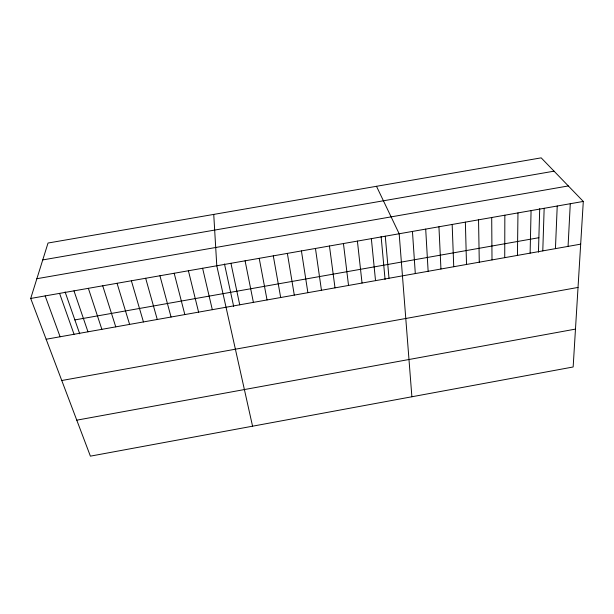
<?xml version="1.0" encoding="UTF-8"?>
<svg xmlns="http://www.w3.org/2000/svg" width="614" height="614" viewBox="0 0 614 614"><rect width="100%" height="100%" fill="white"/><g stroke="black" fill="none" stroke-linecap="round" stroke-linejoin="round"><path stroke-width="0.92" d="M504.731 257.657L504.846 215.207M517.433 255.401L517.97 212.904M530.12 253.145L531.072 210.602M538.455 252.185L539.714 208.622M542.784 250.888L544.158 208.307M555.44 248.639L557.228 206.012M568.065 246.391L570.276 203.725M583.3 201.438L573.154 366.98L90.396 456.148L30.7 298.45L48.03 243.029L541.18 157.852L583.3 201.438L30.7 298.45M76.781 420.168L575.479 329.104M61.768 380.511L578.027 287.429M46.142 339.25L580.683 244.149M74.862 319.909L538.869 237.71M36.871 278.71L568.326 185.942M42.75 259.922L554.051 171.168M376.497 186.295L399.169 233.757L411.887 396.767M45.152 295.91L60.111 336.764M59.573 293.377L74.048 334.285M65.099 291.926L79.72 333.816M73.979 290.852L87.971 331.806M88.362 288.327L101.87 329.334M102.722 285.802L115.754 326.863M117.059 283.284L129.608 324.399M131.373 280.775L143.446 321.936M145.664 278.265L157.268 319.48M159.932 275.763L171.06 317.024M174.184 273.261L184.837 314.575M188.406 270.759L198.591 312.127M202.612 268.264L212.321 309.686M252.561 426.193L216.788 265.778L213.741 214.409M224.471 263.951L233.673 306.424M230.948 263.291L239.729 304.805M245.086 260.812L253.398 302.372M259.208 258.333L267.052 299.947M273.299 255.861L280.682 297.521M287.367 253.39L294.298 295.096M301.42 250.919L307.883 292.678M315.45 248.455L321.452 290.268M329.457 245.999L335.006 287.859M343.441 243.543L348.537 285.449M357.402 241.095L362.045 283.046M371.347 238.646L375.53 280.644M381.11 236.459L385.07 279.477M385.27 236.198L389 278.249M412.447 231.432L415.302 273.568M425.702 229.099L428.135 271.288M438.941 226.781L440.944 269.009M452.165 224.455L453.738 266.729M465.366 222.138L466.51 264.457M478.544 219.827L479.273 262.186M491.707 217.517L492.006 259.922"/></g></svg>
